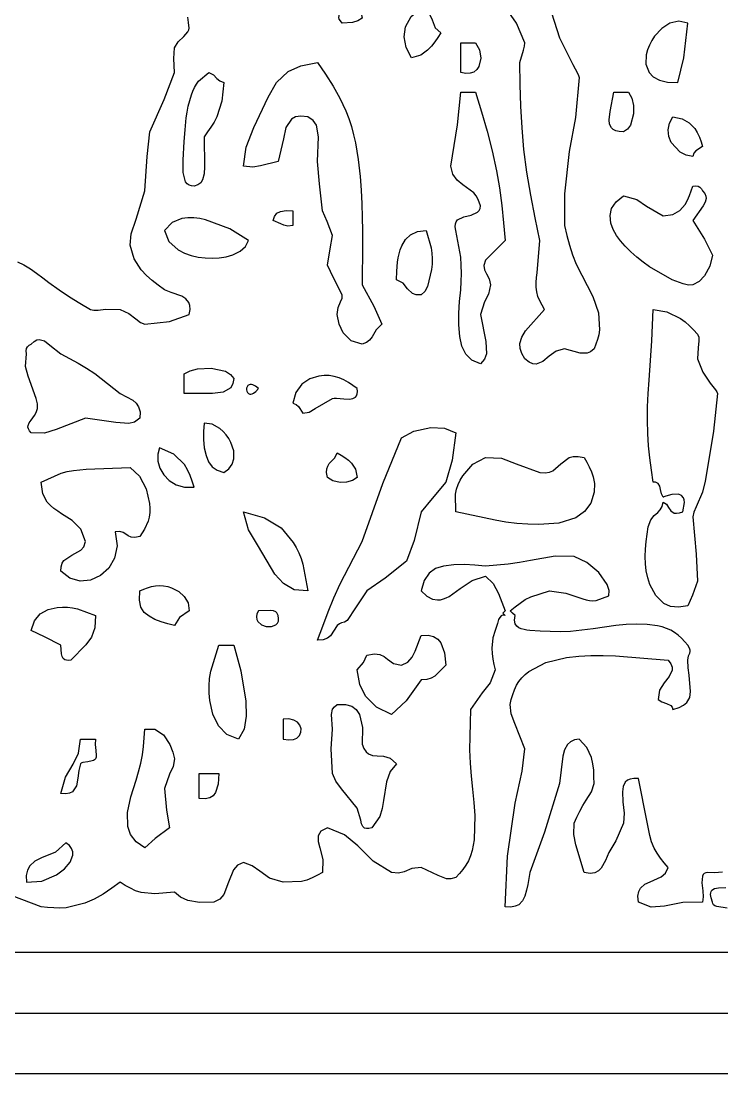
# Model space of a CAD drawing. Extents: x -1323 to 1705, y -706 to 926.
# Drawn here: x 273.78 to 296.86, y 26.62 to 61.28 of the extents above; entities that cross this region are included whole.
import ezdxf

# ---------------------------------------------------------------- set-up
doc = ezdxf.new("R2010")
doc.units = 0
doc.layers.add('CAMADA_1', color=7, linetype='CONTINUOUS')

msp = doc.modelspace()

# ---------------------------------------------------------------- linework, layer by layer
at = {"layer": 'CAMADA_1'}
for points in [[(230.5409, 26.6187), (230.5409, 78.6187), (360.5409, 78.6187), (360.5409, 26.6187), (230.5409, 26.6187)], [(358.5409, 28.6187), (358.5409, 76.6187), (232.5409, 76.6187), (232.5409, 28.6187), (358.5409, 28.6187)], [(356.5408, 30.6187), (234.5408, 30.6187), (234.5408, 74.6187), (356.5408, 74.6187), (356.5408, 30.6187)], [(284.3566, 62.0271), (284.5388, 62.0467), (284.6804, 62.0256), (284.7873, 61.9699), (284.8654, 61.8854), (284.9585, 61.6534), (285.007, 61.3768), (284.8675, 61.2887), (284.6937, 61.2348), (284.3566, 61.2142), (284.2943, 61.2855), (284.2573, 61.3462), (284.2415, 61.3992), (284.261, 61.5062), (284.3185, 61.6238), (284.3544, 61.7249), (284.3718, 61.8559), (284.3566, 62.0271)], [(286.6327, 60.0764), (286.4574, 60.4142), (286.3945, 60.7578), (286.4404, 61.088), (286.6291, 61.4334), (286.9578, 61.702), (287.097, 61.6584), (287.194, 61.5727), (287.3128, 61.3258), (287.4166, 61.0638), (287.6078, 60.8893), (287.5078, 60.7408), (287.4038, 60.5956), (287.2918, 60.4568), (287.1679, 60.3277), (286.9392, 60.1632), (286.6327, 60.0764)], [(295.4108, 59.2636), (295.6014, 60.0743), (295.7357, 61.2142), (295.4415, 61.2781), (295.1496, 61.2089), (294.878, 61.0349), (294.645, 60.7848), (294.5499, 60.6432), (294.4702, 60.4924), (294.4083, 60.3338), (294.3667, 60.1691), (294.3577, 59.8604), (294.4596, 59.589), (294.598, 59.4429), (294.7991, 59.3343), (295.0683, 59.2717), (295.4108, 59.2636)], [(288.2582, 59.5887), (288.2582, 60.5639), (288.7457, 60.5639), (288.8751, 60.3359), (288.9163, 60.0561), (288.8566, 59.7898), (288.7854, 59.6823), (288.6844, 59.6025), (288.5685, 59.5617), (288.4268, 59.5552), (288.2582, 59.5887)], [(285.007, 50.6481), (284.6519, 50.7518), (284.3887, 51.0141), (284.2555, 51.2979), (284.1943, 51.6231), (284.2227, 51.8527), (284.2993, 52.0381), (284.3497, 52.1618), (284.3566, 52.2736), (284.063, 52.8278), (283.8688, 53.2488), (283.9565, 53.7846), (284.0315, 54.2243), (283.8551, 54.6786), (283.7066, 55.0372), (283.61, 55.9193), (283.5438, 56.6627), (283.5782, 57.4678), (283.5052, 57.8588), (283.3959, 58.0132), (283.2188, 58.1256), (282.9915, 58.1496), (282.8144, 58.1236), (282.6803, 58.0546), (282.4991, 57.7786), (282.4195, 57.401), (282.2433, 56.6627), (281.6669, 56.5108), (281.4151, 56.4764), (281.1054, 56.5), (281.1926, 57.1283), (281.4439, 57.7786), (281.9182, 58.7759), (282.1928, 59.2634), (282.5757, 59.6168), (282.9926, 59.8039), (283.5438, 59.9139), (283.804, 59.5281), (284.0534, 59.1377), (284.2813, 58.7381), (284.4769, 58.3247), (284.5749, 58.0685), (284.6588, 57.8065), (284.7299, 57.5397), (284.7896, 57.2688), (284.8802, 56.7187), (284.9413, 56.1631), (284.9759, 55.7153), (285, 55.2685), (285.015, 54.8223), (285.0224, 54.3769), (285.0238, 53.9319), (285.0207, 53.4873), (285.0146, 53.0429), (285.007, 52.5987), (285.393, 51.8922), (285.6572, 51.2982), (285.4727, 51.1184), (285.3385, 50.8883), (285.2574, 50.7789), (285.1514, 50.6944), (285.007, 50.6481)], [(279.9676, 59.5887), (280.1146, 59.5081), (280.2285, 59.3945), (280.3258, 59.3131), (280.4554, 59.2636), (280.3902, 58.646), (280.2243, 58.129), (280.1343, 57.9577), (280.0315, 57.7931), (279.9203, 57.6332), (279.8048, 57.4755), (279.8224, 56.4827), (279.8089, 56.2524), (279.7575, 56.0599), (279.6947, 55.9602), (279.6036, 55.8887), (279.4798, 55.8499), (279.3873, 55.8537), (279.3105, 55.8797), (279.2484, 55.9254), (279.1994, 55.9887), (279.1141, 56.3011), (279.112, 56.703), (279.1548, 57.3127), (279.1813, 57.7038), (279.221, 58.0928), (279.2499, 58.2858), (279.287, 58.4775), (279.3341, 58.6675), (279.3927, 58.8557), (279.4377, 58.9755), (279.4903, 59.0916), (279.5524, 59.2013), (279.6262, 59.3019), (279.9676, 59.5887)], [(287.9329, 56.5), (288.1532, 57.8658), (288.2582, 58.9384), (288.7457, 58.9384), (288.9422, 58.297), (289.1294, 57.6538), (289.2982, 57.007), (289.4393, 56.3548), (289.5339, 55.7862), (289.6078, 55.2135), (289.6679, 54.6382), (289.7212, 54.0615), (289.3599, 53.6945), (289.0711, 53.4115), (289.0176, 53.2384), (289.0417, 53.092), (289.1085, 52.9574), (289.1944, 52.7929), (289.2333, 52.5987), (289.1703, 52.2945), (289.0442, 52.0398), (288.9084, 51.6231), (289.0815, 50.728), (289.1079, 50.3277), (289.0451, 50.1521), (288.9084, 49.9976), (288.6231, 50.1138), (288.4232, 50.3111), (288.2953, 50.5759), (288.2256, 50.8945), (288.1931, 51.2776), (288.1954, 51.6627), (288.221, 52.049), (288.2582, 52.436), (288.2709, 52.7045), (288.2786, 52.9725), (288.2763, 53.2397), (288.2591, 53.5054), (288.0956, 54.3869), (288.0788, 54.5052), (288.085, 54.6006), (288.1112, 54.676), (288.1546, 54.7342), (288.3566, 54.837), (288.6037, 54.8947), (288.8147, 54.9885), (288.863, 55.0418), (288.8952, 55.1112), (288.9084, 55.1996), (288.8659, 55.3147), (288.819, 55.4262), (288.7635, 55.5302), (288.6948, 55.6233), (288.3289, 55.8946), (288.1445, 56.0439), (288.0028, 56.236), (287.9329, 56.5)], [(293.6224, 57.6381), (293.4815, 57.6433), (293.3691, 57.6669), (293.2828, 57.707), (293.2197, 57.7618), (293.1586, 57.8824), (293.1428, 58.0316), (293.1788, 58.3036), (293.2974, 58.9384), (293.7851, 58.9384), (293.8971, 58.7467), (293.9513, 58.4973), (293.9494, 58.2259), (293.8446, 57.856), (293.7479, 57.7204), (293.6224, 57.6381)], [(295.8985, 56.8252), (295.6803, 56.8659), (295.4837, 56.963), (295.1904, 57.2831), (295.1111, 57.4845), (295.0884, 57.6992), (295.1311, 57.9165), (295.2481, 58.1256), (295.5474, 58.0608), (295.7828, 57.9322), (295.9634, 57.7486), (296.0494, 57.6117), (296.1174, 57.464), (296.1735, 57.3089), (296.2235, 57.1503), (295.999, 57.0107), (295.9361, 56.9306), (295.8985, 56.8252)], [(295.8985, 54.7118), (296.2878, 54.0999), (296.5486, 53.574), (296.4599, 53.2074), (296.2901, 52.8926), (296.1104, 52.7076), (295.8985, 52.5987), (295.7617, 52.5901), (295.5795, 52.6254), (295.2229, 52.7591), (294.4745, 53.1887), (294.2613, 53.3429), (294.0559, 53.5071), (293.8592, 53.683), (293.6717, 53.8721), (293.5225, 54.0436), (293.3893, 54.2267), (293.2807, 54.4223), (293.2055, 54.6315), (293.1764, 54.8778), (293.2289, 55.1121), (293.3738, 55.3295), (293.6224, 55.5246), (294.0524, 55.4083), (294.3777, 55.1874), (294.923, 54.8744), (295.2428, 54.9187), (295.4765, 55.0493), (295.6444, 55.2455), (295.7249, 55.3876), (295.7908, 55.5374), (295.8471, 55.6924), (295.8985, 55.8499), (295.9953, 55.8555), (296.0743, 55.8436), (296.1368, 55.815), (296.1903, 55.7612), (296.2235, 55.6872), (296.292, 55.6028), (296.3282, 55.5201), (296.3368, 55.4388), (296.3072, 55.3186), (296.2402, 55.1995), (295.8985, 54.7118)], [(281.2681, 54.0615), (280.6543, 54.4379), (279.8574, 54.7394), (279.6635, 54.7801), (279.4674, 54.8046), (279.2706, 54.8075), (279.0749, 54.7832), (278.7508, 54.6515), (278.5045, 54.3869), (278.6451, 54.023), (278.95, 53.751), (279.1596, 53.644), (279.3798, 53.566), (279.608, 53.5136), (279.8416, 53.4833), (280.0749, 53.4729), (280.3074, 53.4843), (280.5354, 53.5208), (280.7554, 53.586), (280.9918, 53.703), (281.168, 53.8615), (281.2681, 54.0615)], [(282.0809, 54.7118), (282.1233, 54.8514), (282.2051, 54.9517), (282.3235, 55.0155), (282.5061, 55.0474), (282.731, 55.0372), (282.731, 54.5494), (282.5643, 54.5343), (282.435, 54.5566), (282.3283, 54.6016), (282.0809, 54.7118)], [(286.1449, 52.761), (286.1543, 53.0527), (286.1775, 53.3403), (286.1986, 53.4812), (286.2282, 53.6195), (286.2682, 53.7547), (286.3202, 53.8862), (286.4408, 54.0909), (286.6087, 54.248), (286.8324, 54.3494), (287.12, 54.3869), (287.2863, 53.819), (287.3096, 53.6411), (287.3178, 53.461), (287.3131, 53.2799), (287.2976, 53.0991), (287.1646, 52.5422), (287.0729, 52.3831), (286.9578, 52.2736), (286.7919, 52.2704), (286.6693, 52.3102), (286.5037, 52.4697), (286.3618, 52.653), (286.1449, 52.761)], [(295.7357, 42.0323), (295.4341, 41.9829), (295.1716, 42.0116), (294.947, 42.1093), (294.6787, 42.366), (294.489, 42.7283), (294.4173, 42.9517), (294.3677, 43.1814), (294.3388, 43.4148), (294.3293, 43.6494), (294.3382, 43.8967), (294.3622, 44.1428), (294.3962, 44.3881), (294.4353, 44.633), (294.5222, 44.8574), (294.6335, 45.0018), (294.7492, 45.1077), (294.8299, 45.1913), (294.8911, 45.2973), (294.923, 45.4458), (295.034, 45.3739), (295.1061, 45.2632), (295.1789, 45.1532), (295.2919, 45.0832), (295.3654, 45.0754), (295.4581, 45.0868), (295.5735, 45.1207), (295.6256, 45.4371), (295.6156, 45.5228), (295.5914, 45.5897), (295.5234, 45.6655), (295.4307, 45.7016), (295.2113, 45.6919), (295.0149, 45.6357), (294.9507, 45.6138), (294.9317, 45.6085), (294.9286, 45.6079), (294.9259, 45.6078), (294.9242, 45.6079), (294.923, 45.6085), (294.8654, 45.7215), (294.8376, 45.8645), (294.8116, 45.9725), (294.7614, 46.0565), (294.721, 46.0839), (294.6674, 46.098), (294.598, 46.0963), (294.541, 46.4971), (294.4888, 46.898), (294.4461, 47.2995), (294.4176, 47.7018), (294.4065, 48.1418), (294.4131, 48.5825), (294.4325, 49.0234), (294.4596, 49.464), (294.5465, 50.7516), (294.598, 51.7858), (295.0424, 51.7056), (295.5002, 51.49), (295.6521, 51.3755), (295.794, 51.2484), (295.9291, 51.1129), (296.0608, 50.9731), (296.095, 50.8757), (296.101, 50.7497), (296.0788, 50.5226), (296.0608, 50.1603), (296.2364, 49.7179), (296.4777, 49.3642), (296.6526, 49.1378), (296.6935, 49.0729), (296.7113, 49.0225), (296.5799, 47.777), (296.3863, 46.584), (296.3131, 46.1365), (296.2235, 45.7713), (296.0165, 45.2898), (295.9385, 45.1106), (295.8985, 44.9585), (296.0153, 43.7312), (296.0608, 42.8451), (295.8895, 42.378), (295.7357, 42.0323)], [(275.9036, 48.2097), (274.9356, 47.8401), (274.5478, 47.7179), (274.1155, 47.7219), (274.055, 47.7913), (274.019, 47.8538), (274.0044, 47.9113), (274.0076, 47.9649), (274.0448, 48.0508), (274.1083, 48.1373), (274.2248, 48.2917), (274.2807, 48.3985), (274.3154, 48.5255), (274.3181, 48.6775), (274.2779, 48.8597), (274.0082, 49.5913), (273.9284, 49.9048), (273.9529, 50.3227), (273.9471, 50.4195), (273.9591, 50.4986), (273.9876, 50.5611), (274.0413, 50.6147), (274.1155, 50.6481), (274.2069, 50.7344), (274.2937, 50.7841), (274.3768, 50.802), (274.5543, 50.7504), (274.7262, 50.6168), (275.0907, 50.3227), (275.3772, 50.1734), (275.661, 50.0199), (275.939, 49.8581), (276.2087, 49.6838), (277.0415, 49.0225), (277.2497, 48.9124), (277.4601, 48.7995), (277.5681, 48.7065), (277.6513, 48.5826), (277.6969, 48.4196), (277.6916, 48.2097), (277.5184, 48.0812), (277.3264, 48.0274), (276.8946, 48.0682), (275.9036, 48.2097)], [(279.1548, 49.6725), (279.343, 49.7699), (279.5923, 49.8316), (280.0396, 49.852), (280.5081, 49.7521), (280.6788, 49.6496), (280.7803, 49.5098), (280.749, 49.3493), (280.6839, 49.2118), (280.4367, 49.0645), (280.0884, 49.0183), (279.1548, 49.0225), (279.1548, 49.6725)], [(284.0315, 48.8597), (284.0919, 48.87), (284.1685, 48.8686), (284.4063, 48.8426), (284.599, 48.8355), (284.7061, 48.8545), (284.7903, 48.9024), (284.8258, 48.9483), (284.8479, 49.0093), (284.8548, 49.0875), (284.8443, 49.1848), (284.7034, 49.2874), (284.56, 49.3844), (284.4113, 49.4699), (284.2549, 49.5383), (284.0942, 49.5838), (283.9273, 49.6081), (283.758, 49.6116), (283.5899, 49.5945), (283.2836, 49.5019), (283.0237, 49.3239), (282.8323, 49.0569), (282.731, 48.697), (282.8365, 48.6595), (282.9166, 48.5966), (283.056, 48.3719), (283.2672, 48.4109), (283.4673, 48.5218), (284.0315, 48.8597)], [(281.2029, 49.1446), (281.2115, 49.0947), (281.2321, 49.0509), (281.2644, 49.0179), (281.3082, 49.0008), (281.3436, 49.0003), (281.384, 49.0104), (281.4292, 49.0325), (281.506, 49.0912), (281.5931, 49.1848), (281.4975, 49.2596), (281.4157, 49.3019), (281.3688, 49.3145), (281.3279, 49.3162), (281.2928, 49.3086), (281.2512, 49.2826), (281.2225, 49.2433), (281.2065, 49.1958), (281.2029, 49.1446)], [(280.4554, 46.4213), (280.6199, 46.5453), (280.7276, 46.6952), (280.7836, 46.864), (280.7816, 47.1368), (280.6922, 47.4117), (280.6204, 47.5417), (280.5336, 47.6626), (280.433, 47.7727), (280.3197, 47.8705), (280.0714, 48.0062), (279.8048, 48.047), (279.7915, 47.7733), (279.7901, 47.5018), (279.8125, 47.2348), (279.8707, 46.9746), (279.9545, 46.7738), (280.0762, 46.6111), (280.2413, 46.4918), (280.4554, 46.4213)], [(286.47, 43.4952), (285.7681, 42.941), (285.1694, 42.5201), (284.7913, 41.9608), (284.5193, 41.5446), (284.4329, 41.49), (284.3368, 41.4655), (284.2622, 41.4387), (284.1943, 41.3819), (283.972, 41.0471), (283.8685, 40.9687), (283.7287, 40.9142), (283.5438, 40.8944), (283.7171, 41.3651), (283.8952, 41.8336), (284.0829, 42.2978), (284.2849, 42.7553), (285.007, 44.1456), (285.6943, 46.0519), (286.3072, 47.5592), (286.7139, 47.7787), (287.2747, 47.8968), (287.7227, 47.8763), (288.0956, 47.7219), (287.9794, 46.8226), (287.7705, 46.0963), (287.3122, 45.5619), (286.9578, 45.1207), (286.7198, 44.1852), (286.47, 43.4952)], [(279.4798, 45.9336), (279.4173, 46.1315), (279.3477, 46.3254), (279.2641, 46.5116), (279.1594, 46.6861), (278.813, 47.0225), (278.3419, 47.2342), (278.2775, 47.0257), (278.2821, 46.7971), (278.3505, 46.5648), (278.478, 46.3457), (278.6597, 46.1564), (278.8905, 46.0135), (279.1655, 45.9336), (279.4798, 45.9336)], [(283.8688, 46.2586), (283.8409, 46.414), (283.846, 46.5363), (283.8768, 46.633), (283.9262, 46.7112), (283.9866, 46.7782), (284.1103, 46.9049), (284.1943, 47.0715), (284.3204, 46.9945), (284.443, 46.9133), (284.5585, 46.8237), (284.6636, 46.7216), (284.7909, 46.527), (284.8443, 46.2586), (284.6958, 46.1574), (284.501, 46.1027), (284.2877, 46.0943), (284.0497, 46.1443), (283.8688, 46.2586)], [(292.3223, 46.9091), (292.41, 46.7573), (292.4926, 46.6036), (292.5648, 46.4458), (292.6215, 46.2821), (292.6619, 46.0533), (292.6473, 45.7713), (292.5379, 45.4078), (292.3324, 45.1306), (292.0448, 44.9305), (291.4903, 44.7554), (290.8309, 44.7034), (290.4683, 44.7136), (290.1065, 44.7433), (289.7459, 44.7891), (289.3872, 44.8476), (288.0956, 45.1207), (288.0843, 45.7078), (288.1194, 45.8654), (288.1738, 46.0191), (288.2441, 46.1685), (288.327, 46.3127), (288.6552, 46.6948), (289.0711, 46.9091), (289.5955, 46.8967), (290.0784, 46.7053), (290.859, 46.4213), (291.0353, 46.4076), (291.178, 46.4275), (291.2944, 46.4739), (291.5553, 46.7005), (291.834, 46.9095), (291.9641, 46.9421), (292.1244, 46.9444), (292.3223, 46.9091)], [(277.3667, 46.584), (277.6759, 46.2991), (277.8987, 45.8834), (278.0103, 45.3966), (278.0203, 45.2483), (278.0178, 45.0998), (278.0004, 44.9534), (277.9656, 44.8119), (277.8475, 44.5529), (277.6916, 44.308), (277.5254, 44.2783), (277.4025, 44.2919), (277.3075, 44.3335), (277.2252, 44.3877), (277.136, 44.4416), (277.0264, 44.4751), (276.8789, 44.4707), (276.9391, 44.0049), (276.858, 43.6001), (276.6657, 43.2689), (276.3925, 43.0243), (276.0682, 42.8794), (275.7231, 42.8467), (275.3873, 42.9393), (275.0907, 43.1701), (275.0948, 43.3151), (275.1289, 43.43), (275.1875, 43.5203), (275.455, 43.6999), (275.7436, 43.8584), (275.849, 43.9766), (275.9036, 44.1456), (275.7461, 44.5572), (275.4587, 44.8387), (275.1128, 45.0617), (274.984, 45.1441), (274.8595, 45.2329), (274.7437, 45.3315), (274.6411, 45.4433), (274.4917, 45.7208), (274.4404, 46.0963), (275.0993, 46.3932), (275.2988, 46.4468), (275.5029, 46.4848), (275.71, 46.5113), (275.9183, 46.5301), (277.3667, 46.584)], [(281.5931, 43.983), (281.2635, 44.5335), (281.1054, 45.1207), (281.7968, 44.9321), (282.3391, 44.5944), (282.7436, 44.119), (282.8424, 43.948), (282.9276, 43.7698), (282.9998, 43.5858), (283.0594, 43.3977), (283.2188, 42.5201), (282.7703, 42.5604), (282.4207, 42.7616), (282.1411, 43.0753), (281.5931, 43.983)], [(279.3175, 41.8695), (278.9914, 41.6494), (278.8297, 41.3819), (278.6105, 41.4364), (278.3955, 41.4994), (278.1887, 41.5793), (277.9943, 41.6845), (277.8374, 41.8122), (277.7264, 41.9856), (277.6736, 42.2175), (277.6916, 42.5201), (277.8175, 42.5758), (277.9444, 42.6266), (278.0731, 42.6675), (278.2048, 42.6934), (278.3389, 42.7006), (278.4742, 42.6899), (278.6082, 42.6631), (278.7383, 42.622), (278.9698, 42.5042), (279.1549, 42.337), (279.2765, 42.1242), (279.3175, 41.8695)], [(274.1155, 41.2195), (274.2171, 41.5383), (274.4081, 41.7644), (274.667, 41.9074), (274.9725, 41.9768), (275.1394, 41.9884), (275.3069, 41.9847), (275.4732, 41.966), (275.6365, 41.9325), (276.2286, 41.7073), (276.2075, 41.3035), (276.0929, 40.9932), (275.9148, 40.7465), (275.4158, 40.244), (275.3369, 40.2328), (275.2724, 40.236), (275.2209, 40.2522), (275.1646, 40.2976), (275.129, 40.3636), (275.109, 40.4451), (275.0907, 40.7317), (274.5451, 41.0055), (274.1155, 41.2195)], [(282.2433, 41.7073), (282.2291, 41.7607), (282.2025, 41.8018), (282.1652, 41.8322), (282.0922, 41.8607), (282.0034, 41.8736), (281.5931, 41.8695), (281.5453, 41.763), (281.5289, 41.6676), (281.5396, 41.5838), (281.5734, 41.5118), (281.6932, 41.4051), (281.8548, 41.3503), (282.0242, 41.3503), (282.1679, 41.4078), (282.2196, 41.4591), (282.2521, 41.5259), (282.2614, 41.6085), (282.2433, 41.7073)], [(286.9578, 41.0568), (287.1858, 41.0613), (287.3659, 41.0179), (287.504, 40.9324), (287.6059, 40.811), (287.7251, 40.483), (287.7705, 40.0816), (287.4056, 39.718), (287.2889, 39.644), (287.1431, 39.5992), (286.9578, 39.5939), (286.4638, 38.9042), (285.9822, 38.4561), (285.4884, 38.6903), (285.1207, 39.0508), (284.933, 39.4353), (284.8443, 39.9189), (285.0528, 40.1657), (285.1694, 40.4067), (285.4139, 40.4463), (285.5951, 40.4227), (285.7337, 40.3565), (285.8505, 40.2686), (286.04, 40.1361), (286.3072, 40.0816), (286.5176, 40.1746), (286.6591, 40.3365), (286.7569, 40.5421), (286.9578, 41.0568)], [(280.2927, 40.7317), (280.7803, 40.7317), (281.0121, 39.8927), (281.1847, 38.894), (281.1966, 38.3966), (281.1239, 37.967), (280.9431, 37.6432), (280.5603, 37.7926), (280.2805, 38.0753), (280.0954, 38.4586), (279.9963, 38.9097), (279.9739, 39.1535), (279.9702, 39.3984), (279.9862, 39.6423), (280.0229, 39.8829), (280.2927, 40.7317)], [(284.8443, 35.3671), (284.3361, 36.0067), (284.1472, 36.2598), (284.0315, 36.505), (283.9923, 37.3266), (284.0315, 37.9683), (283.9997, 38.4507), (284.0378, 38.6282), (284.0975, 38.7069), (284.1943, 38.7811), (284.4612, 38.7839), (284.6672, 38.7257), (284.8189, 38.6135), (284.9235, 38.4538), (285.0185, 38.0203), (285.007, 37.4805), (285.0681, 37.3286), (285.1398, 37.2223), (285.221, 37.1534), (285.3574, 37.1015), (285.5071, 37.0866), (285.7193, 37.0752), (285.9357, 37.0121), (286.1449, 36.8304), (285.9369, 36.5796), (285.8185, 36.2392), (285.7154, 35.6213), (285.674, 35.3523), (285.5956, 35.0973), (285.3321, 34.7171), (285.2293, 34.6948), (285.15, 34.6937), (285.0903, 34.7115), (285.0299, 34.7691), (284.9934, 34.857), (284.9689, 34.9682), (284.8443, 35.3671)], [(282.406, 38.2934), (282.406, 37.6432), (282.5955, 37.6144), (282.7479, 37.6281), (282.864, 37.6761), (282.9521, 37.7609), (282.9964, 37.8668), (282.998, 37.9825), (282.9582, 38.0958), (282.8778, 38.1954), (282.7583, 38.2693), (282.6005, 38.3059), (282.406, 38.2934)], [(277.8542, 34.0666), (277.568, 34.2621), (277.3868, 34.4972), (277.2947, 34.7672), (277.2886, 35.2267), (277.3936, 35.7376), (277.4767, 36.0155), (277.5656, 36.2918), (277.6508, 36.5686), (277.723, 36.8481), (277.7743, 37.1242), (277.8098, 37.4037), (277.8346, 37.6854), (277.8542, 37.9683), (278.1794, 37.9683), (278.469, 37.7791), (278.678, 37.4674), (278.7819, 37.2076), (278.8297, 36.9928), (278.7889, 36.7415), (278.6662, 36.4835), (278.5045, 36.0177), (278.5673, 35.2981), (278.667, 34.7171), (278.1996, 34.3652), (277.8542, 34.0666)], [(275.0907, 35.8549), (275.2419, 36.3865), (275.4988, 36.8124), (275.6732, 37.1746), (275.741, 37.6432), (276.2286, 37.6432), (276.2138, 37.4692), (276.2436, 37.271), (276.2565, 37.1038), (276.2482, 37.0451), (276.2286, 36.9928), (276.2022, 36.9619), (276.1634, 36.939), (276.1147, 36.9226), (275.9792, 36.8992), (275.8149, 36.8737), (275.7826, 36.8629), (275.7575, 36.8487), (275.741, 36.8304), (275.6775, 36.6134), (275.6491, 36.3513), (275.5999, 36.099), (275.4741, 35.911), (275.3791, 35.8625), (275.253, 35.8421), (275.0907, 35.8549)], [(279.6425, 35.6922), (279.6425, 36.505), (280.2927, 36.505), (280.2693, 36.1627), (280.185, 35.8813), (280.105, 35.7784), (279.992, 35.7086), (279.8398, 35.6779), (279.6425, 35.6922)], [(273.9529, 32.9287), (274.4595, 32.97), (274.9404, 33.1721), (275.2043, 33.3663), (275.393, 33.5872), (275.4811, 33.8167), (275.4795, 33.929), (275.443, 34.0367), (275.3687, 34.1376), (275.2533, 34.2293), (274.9119, 33.9204), (274.4501, 33.7321), (274.2356, 33.6214), (274.0648, 33.4672), (273.9874, 33.3278), (273.9476, 33.1508), (273.9529, 32.9287)]]:
    msp.add_lwpolyline(points, close=True, dxfattribs=at)
for points in [[(291.2517, 61.5471), (291.5095, 60.7267), (291.9512, 59.8482), (292.105, 59.5683), (292.1415, 59.4875), (292.1596, 59.4261), (292.0424, 58.1055), (291.8345, 56.9878), (291.6782, 55.597), (291.6718, 54.5494), (291.7517, 54.2233), (291.8386, 53.9002), (291.9395, 53.5829), (292.0613, 53.2744), (292.6072, 52.2186), (292.7972, 51.6808), (292.8332, 51.1134), (292.8041, 50.9533), (292.7601, 50.7959), (292.7062, 50.6402), (292.6473, 50.4854), (292.5337, 50.3919), (292.4201, 50.344), (292.1882, 50.3472), (291.6718, 50.4854), (291.3976, 50.4115), (291.1715, 50.2447), (290.9627, 50.0741), (290.7407, 49.9884), (290.6299, 50.0009), (290.5076, 50.0556), (290.3712, 50.1603), (290.2669, 50.3382), (290.2154, 50.5049), (290.2097, 50.6617), (290.2709, 50.8802), (290.3943, 51.0818), (291.0217, 51.7858), (291.0217, 51.7858), (290.9395, 51.9265), (290.864, 52.0686), (290.8019, 52.2134), (290.7597, 52.3625), (290.7419, 52.5162), (290.7435, 52.6738), (290.757, 52.8337), (290.7752, 52.994), (290.859, 54.0615), (290.7056, 54.8071), (290.5615, 55.5536), (290.4359, 56.3022), (290.3381, 57.0538), (290.277, 57.7657), (290.2406, 58.4803), (290.2207, 59.1966), (290.209, 59.9139), (290.3221, 60.326), (290.3633, 60.4576), (290.3712, 60.5639), (290.0906, 61.2129), (289.688, 61.7889)], [(273.6576, 53.3561), (273.8704, 53.2568), (274.0859, 53.1279), (274.2922, 52.9814), (274.494, 52.8257), (274.6957, 52.6693), (275.0281, 52.4308), (275.3692, 52.2074), (275.7162, 51.9941), (276.0661, 51.7858), (276.1785, 51.7633), (276.3154, 51.7663), (276.5641, 51.7943), (277.0415, 51.7858), (277.3308, 51.6538), (277.5586, 51.4745), (277.7112, 51.3549), (277.8542, 51.2982), (278.6675, 51.3927), (279.3175, 51.6231), (279.346, 51.7821), (279.3399, 51.9132), (279.3044, 52.0196), (279.2069, 52.1407), (279.0719, 52.2258), (278.7227, 52.3448), (278.5045, 52.436), (278.299, 52.5866), (278.0989, 52.7427), (277.9096, 52.9099), (277.7367, 53.0939), (277.5041, 53.4538), (277.3667, 53.8991), (277.4068, 54.2789), (277.5694, 54.7578), (277.8542, 55.6872), (277.9364, 56.8247), (278.0169, 57.6381), (278.4958, 58.6941), (278.8297, 59.5887), (278.8124, 60.049), (278.8297, 60.4015), (278.9539, 60.5942), (279.1401, 60.7765), (279.2759, 60.9316), (279.3063, 60.9918), (279.3175, 61.0517), (279.2981, 61.2301), (279.2742, 61.4073)], [(296.8827, 33.2626), (296.6138, 33.2376), (296.3863, 33.2538), (296.3263, 33.2427), (296.28, 33.2178), (296.246, 33.1808), (296.2225, 33.133), (296.2022, 32.9144), (296.2281, 32.6498), (296.2432, 32.4469), (296.2235, 32.2787), (295.568, 32.2645), (294.9661, 32.1374), (294.5259, 32.1125), (294.1102, 32.2787), (294.0943, 32.4706), (294.1203, 32.6208), (294.1808, 32.7364), (294.3204, 32.8611), (294.4969, 32.9486), (294.8636, 33.1103), (295.0049, 33.2332), (295.0857, 33.4165), (294.9573, 33.5685), (294.8344, 33.7232), (294.7229, 33.8833), (294.6284, 34.0517), (294.5459, 34.2557), (294.485, 34.4699), (294.438, 34.6903), (294.3971, 34.913), (294.1102, 36.3428), (293.9592, 36.3479), (293.8386, 36.3281), (293.7454, 36.2857), (293.6765, 36.2233), (293.6068, 36.0812), (293.5822, 35.9026), (293.6001, 35.5789), (293.6404, 35.2006), (293.6224, 34.8795), (293.3649, 34.2901), (293.1351, 33.9043), (293.0252, 33.6415), (292.8819, 33.3985), (292.7917, 33.3018), (292.674, 33.2384), (292.5203, 33.2189), (292.3223, 33.2538), (292.0495, 34.1666), (291.9864, 34.4967), (291.9969, 34.8795), (292.0844, 35.0745), (292.1763, 35.2672), (292.2768, 35.4554), (292.3904, 35.6367), (292.5618, 35.9037), (292.6473, 36.18), (292.6458, 36.3981), (292.6365, 36.6147), (292.6117, 36.8285), (292.5635, 37.0381), (292.4108, 37.3663), (292.1596, 37.6432), (292.0001, 37.6156), (291.8738, 37.5548), (291.7766, 37.4656), (291.6757, 37.2893), (291.6165, 37.0762), (291.5095, 36.18), (291.0209, 34.5736), (290.5339, 33.2538), (290.5034, 33.0559), (290.4683, 32.8592), (290.4237, 32.6648), (290.3652, 32.4738), (290.29, 32.3125), (290.1687, 32.1906), (290.0539, 32.1374), (289.9064, 32.1113), (289.7212, 32.116), (289.8009, 33.7874), (290.0462, 35.5299), (290.2836, 36.5845), (290.3712, 37.3178), (290.0444, 38.1524), (289.9142, 38.4764), (289.8839, 38.7811), (289.9237, 38.9453), (289.9687, 39.107), (290.0241, 39.2638), (290.0951, 39.4131), (290.1761, 39.5401), (290.2717, 39.658), (290.3794, 39.7662), (290.4968, 39.8637), (291.0565, 40.1595), (291.7415, 40.327), (292.1433, 40.3739), (292.5475, 40.3953), (292.9527, 40.3965), (293.3579, 40.383), (295.0857, 40.244), (295.1752, 40.1229), (295.2175, 40.013), (295.2204, 39.9118), (295.1231, 39.7015), (294.9548, 39.4904), (294.8042, 39.248), (294.7607, 38.9434), (294.8861, 38.8658), (295.0376, 38.8142), (295.1726, 38.746), (295.2204, 38.6923), (295.2481, 38.6183), (295.4468, 38.681), (295.5969, 38.759), (295.7041, 38.8518), (295.7981, 39.0171), (295.8296, 39.212), (295.7773, 39.7446), (295.7485, 39.9863), (295.7357, 40.244), (295.7612, 40.3859), (295.8038, 40.4768), (295.8155, 40.5209), (295.8123, 40.5734), (295.7878, 40.6413), (295.7357, 40.7317), (295.6355, 40.8483), (295.5322, 40.9606), (295.4226, 41.0641), (295.3038, 41.1546), (295.1744, 41.2284), (295.0357, 41.2872), (294.8907, 41.3331), (294.7421, 41.3684), (294.3989, 41.4177), (294.0541, 41.4306), (293.709, 41.4154), (293.3647, 41.3802), (292.9906, 41.3285), (292.6179, 41.2729), (292.2455, 41.2233), (291.8723, 41.1896), (291.5389, 41.1791), (291.2045, 41.184), (290.8694, 41.1992), (290.5339, 41.2195), (290.4378, 41.2304), (290.3435, 41.246), (290.2531, 41.2711), (290.1684, 41.3103), (290.1008, 41.3634), (290.054, 41.4425), (290.034, 41.5548), (290.0462, 41.7073), (289.9648, 41.7882), (289.8839, 41.8695), (290.0468, 41.9989), (290.2125, 42.1225), (290.3836, 42.2347), (290.563, 42.3296), (291.1841, 42.5201), (291.7234, 42.4451), (292.2843, 42.2593), (292.3927, 42.2294), (292.5024, 42.2075), (292.612, 42.1971), (292.7201, 42.2019), (293.1351, 42.3573), (293.1422, 42.539), (293.0812, 42.7342), (292.8055, 43.1267), (292.4099, 43.4597), (291.9969, 43.6579), (291.3686, 43.6677), (290.5599, 43.5181), (290.19, 43.4526), (289.8181, 43.4036), (289.4449, 43.3654), (289.0711, 43.3328), (288.7237, 43.3661), (288.3774, 43.3867), (288.0332, 43.3817), (287.6922, 43.3384), (287.429, 43.259), (287.2137, 43.109), (287.0541, 42.869), (286.9578, 42.5201), (287.1456, 42.3472), (287.3249, 42.2521), (287.4977, 42.2231), (287.5949, 42.2322), (287.6902, 42.2569), (287.7829, 42.2937), (287.8721, 42.3387), (288.2445, 42.5967), (288.6369, 42.864), (289.0711, 43.0074), (289.3295, 42.7654), (289.5014, 42.4367), (289.7212, 41.8695), (289.6399, 41.7882), (289.7212, 41.7073), (289.6816, 41.7203), (289.6462, 41.7224), (289.6147, 41.7147), (289.5869, 41.6982), (289.5428, 41.6473), (289.5075, 41.5768), (289.464, 41.4436), (289.3961, 41.2195), (289.3157, 40.9733), (289.2777, 40.6376), (289.2886, 40.4563), (289.3155, 40.2764), (289.3531, 40.0974), (289.3961, 39.9189), (289.2257, 39.4976), (288.9623, 39.1693), (288.5833, 38.6183), (288.5653, 38.1758), (288.5529, 37.7334), (288.5519, 37.2914), (288.5677, 36.8499), (288.6021, 36.4193), (288.6464, 35.9891), (288.6889, 35.5591), (288.7182, 35.129), (288.6967, 34.3262), (288.6716, 34.1467), (288.6349, 33.9696), (288.5831, 33.7982), (288.5128, 33.6356), (288.4262, 33.4899), (288.3244, 33.3525), (288.2125, 33.2206), (288.0956, 33.0914), (287.9352, 33.0372), (287.7864, 33.0396), (287.5109, 33.1553), (286.9578, 33.4165), (286.6436, 33.3773), (286.3966, 33.2774), (286.2058, 33.2257), (285.9822, 33.2538), (285.3751, 33.6254), (284.8714, 34.1259), (284.4343, 34.4862), (283.8688, 34.7171), (283.6544, 34.6073), (283.5667, 34.4571), (283.5685, 34.272), (283.6219, 34.0576), (283.7198, 33.6745), (283.7066, 33.2538), (283.5381, 33.161), (283.3681, 33.0752), (283.1948, 33.0035), (283.0167, 32.9528), (282.406, 32.9287), (281.9633, 33.0653), (281.637, 33.2972), (281.3934, 33.4718), (281.1054, 33.5792), (280.9084, 33.4917), (280.7743, 33.3413), (280.612, 32.9347), (280.4527, 32.5251), (280.3222, 32.3712), (280.1303, 32.2787), (279.6557, 32.2594), (279.2704, 32.3293), (279.0261, 32.4426), (278.8297, 32.6038), (278.1831, 32.5477), (277.7337, 32.5921), (277.5527, 32.6513), (277.3786, 32.7319), (277.2089, 32.8267), (277.0415, 32.9287), (277.0415, 32.9287), (276.7642, 32.7306), (276.482, 32.5425), (276.1902, 32.3745), (275.8838, 32.2367), (275.2645, 32.0902), (275.0591, 32.0796), (274.8532, 32.0836), (274.6469, 32.0973), (274.4404, 32.116), (273.4885, 32.4805)], [(297.0363, 32.0786), (296.6936, 32.1287), (296.631, 32.1568), (296.5839, 32.1912), (296.5554, 32.2318), (296.5486, 32.2787), (296.503, 32.4158), (296.4865, 32.5236), (296.49, 32.5811), (296.5039, 32.6282), (296.527, 32.666), (296.6202, 32.7265), (296.7493, 32.751), (296.9854, 32.7561)]]:
    msp.add_lwpolyline(points, dxfattribs=at)

doc.saveas('drawing.dxf')
